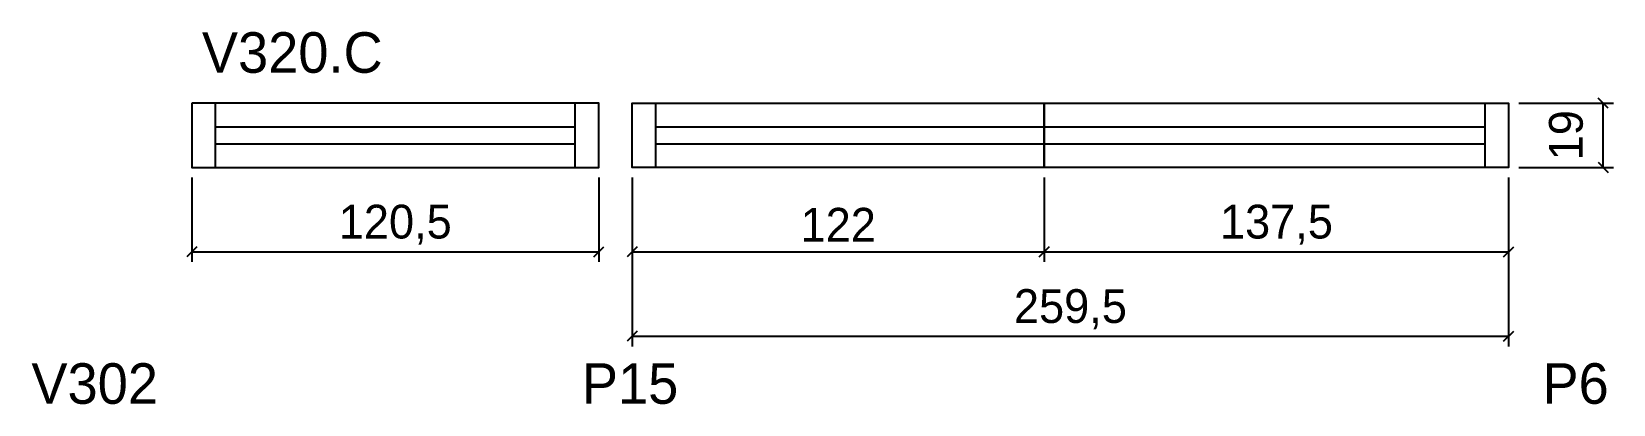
# Model space of a CAD drawing. Extents: x -47 to 421, y -89 to 21.
import ezdxf
from ezdxf.enums import TextEntityAlignment as Align

# ---------------------------------------------------------------- set-up
doc = ezdxf.new("R2010")
doc.units = 0
for name, color, linetype in [('5', 5, 'Continuous'), ('COTA', 241, 'Continuous'), ('NOMENCLATURA', 7, 'Continuous'), ('Painéis', 200, 'Continuous'), ('SARR_2.2x7', 40, 'Continuous')]:
    doc.layers.add(name, color=color, linetype=linetype)
doc.dimstyles.new('PAINEL', dxfattribs={"dimtxt": 10, "dimasz": 3, "dimexe": 3, "dimexo": 3, "dimgap": 3, "dimtad": 1, "dimblk": 'OBLIQUE', "dimblk1": 'OBLIQUE', "dimcen": 2.5, "dimclrd": 4, "dimclre": 4, "dimclrt": 240, "dimazin": 3, "dimtfac": 1, "dimtmove": 0, "dimatfit": 3})

# ---------------------------------------------------------------- blocks, each defined once
blk = doc.blocks.new('_OBLIQUE')
at = {"color": 0, "linetype": 'BYBLOCK'}
blk.add_line((-0.5, -0.5), (0.5, 0.5), dxfattribs=at)

msp = doc.modelspace()

# ---------------------------------------------------------------- linework, layer by layer
at = {"layer": 'Painéis'}
msp.add_line((252.4, -19), (252.4, 0), dxfattribs=at)
for points in [[(0, 0), (0, -19), (120.5, -19), (120.5, 0), (0, 0)], [(252.4, -19), (130.4, -19), (130.4, 0), (252.4, 0), (252.4, -19)], [(252.4, 0), (389.9, 0), (389.9, -19), (252.4, -19), (252.4, 0)]]:
    msp.add_lwpolyline(points, close=True, dxfattribs=at)
at = {"layer": 'SARR_2.2x7'}
for p, q in [((7, -19), (7, 0)), ((113.5, -19), (113.5, 0)), ((137.4, -19), (137.4, 0)), ((382.9, -19), (382.9, 0)), ((7, -7), (113.5, -7)), ((137.4, -7), (382.9, -7)), ((7, -12), (113.5, -12)), ((137.4, -12), (382.9, -12))]:
    msp.add_line(p, q, dxfattribs=at)

# ---------------------------------------------------------------- texts
at = {"layer": '5'}
msp.add_text('V302', height=12, dxfattribs=at).set_placement((-10, -89), align=Align.RIGHT)
for s, p in [('P15', (115.5, -89)), ('P6', (399.9, -89))]:
    msp.add_text(s, height=12, dxfattribs=at).set_placement(p)
at = {"layer": 'NOMENCLATURA'}
msp.add_text('V320.C', height=12, dxfattribs=at).set_placement((3, 9))

# ---------------------------------------------------------------- dimensions: what is measured, and where the dimension line sits
at = {"layer": 'COTA'}
msp.add_linear_dim(base=(417.9, -19), p1=(389.9, -19), p2=(389.9, 0), angle=90, dimstyle='PAINEL', dxfattribs=at).render()
for base, p1, p2 in [((0, -44), (0, -19), (120.5, -19)), ((130.4, -44), (130.4, -19), (252.4, -19)), ((130.4, -69), (130.4, -19), (389.9, -19)), ((252.4, -44), (252.4, -19), (389.9, -19))]:
    msp.add_linear_dim(base=base, p1=p1, p2=p2, dimstyle='PAINEL', dxfattribs=at).render()

doc.saveas('drawing.dxf')
